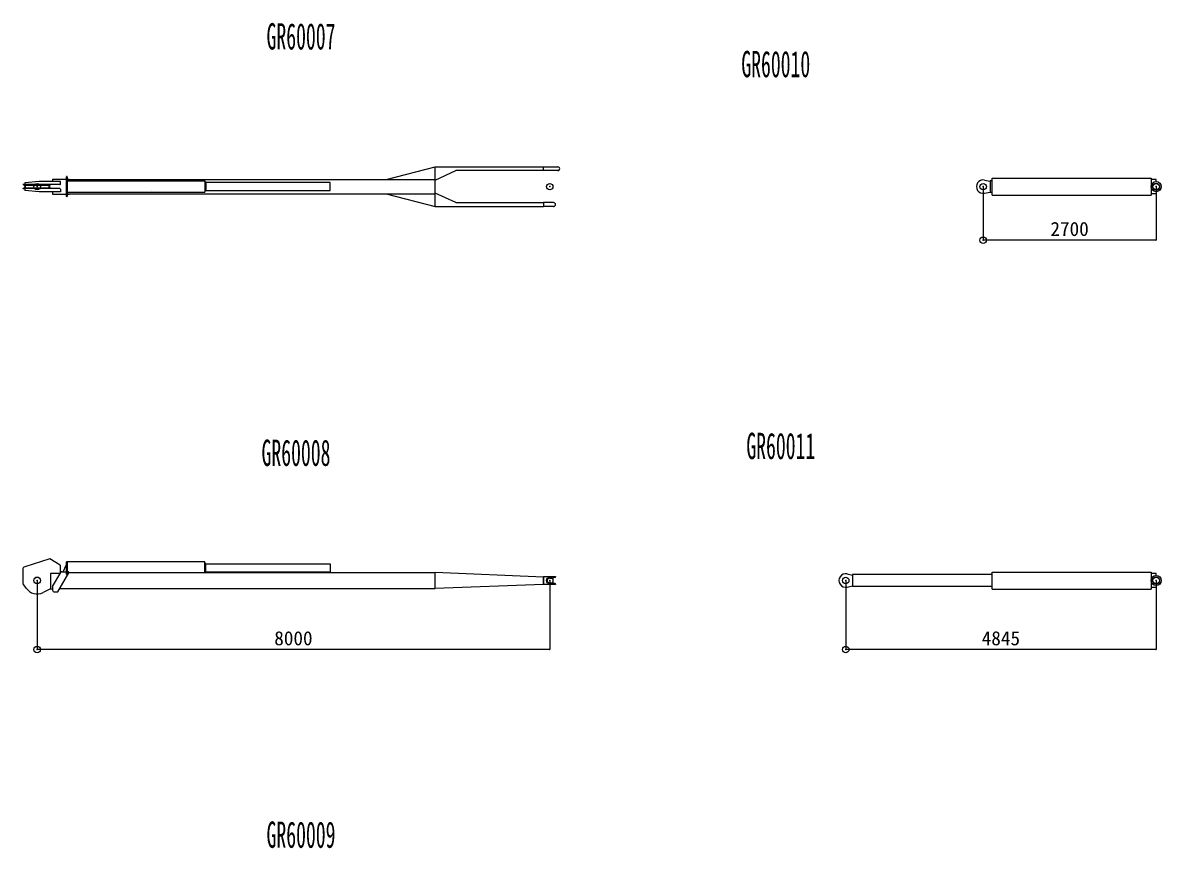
# Model space of a CAD drawing. Units: millimetres, scale not verified. Extents: x -30259 to 29445, y -25513 to 25927.
# Drawn here: x -25279 to -7509, y -13001 to -114 of the extents above; entities that cross this region are included whole.
import ezdxf
from ezdxf.enums import TextEntityAlignment as Align

# ---------------------------------------------------------------- set-up
doc = ezdxf.new("R2010")
doc.units = ezdxf.units.MM
doc.header["$LTSCALE"] = 200
doc.header["$PDMODE"] = 32
doc.header["$PDSIZE"] = 100
doc.layers.add('0-0_0', color=7, linetype='Continuous')
doc.layers.add('0-1_DEFPOINTS', color=7, linetype='Continuous')
doc.styles.add('ＭＳ ゴシック', font='')
doc.styles.get('ＭＳ ゴシック').set_extended_font_data('MS Gothic')

# ---------------------------------------------------------------- blocks, each defined once
blk = doc.blocks.new('_OPEN30')
at = {"layer": '0-0_0'}
blk.add_line((0, 0), (-1, 0), dxfattribs=at)
blk.add_lwpolyline([(-1, 0.27), (0, 0), (-1, -0.27)], dxfattribs=at)
blk = doc.blocks.new('D13')
at = {"layer": '0-0_0'}
for p, q in [((5205.6, 16698.4), (5205.6, 15618.9)), ((13205.6, 16696.7), (13205.6, 15618.9)), ((13202.9, 15619.9), (5208.3, 15619.9))]:
    blk.add_line(p, q, dxfattribs=at)
at = {"layer": '0-1_DEFPOINTS'}
for p in [(5205.6, 16698.9), (13205.6, 16697.2), (5205.6, 15619.9)]:
    blk.add_point(p, dxfattribs=at)
at = {"layer": '0-0_0', "xscale": 2.77, "yscale": 2.77, "rotation": 180}
blk.add_blockref('_OPEN30', (5205.6, 15619.9), dxfattribs=at)
at = {"layer": '0-0_0', "xscale": 2.77, "yscale": 2.77}
blk.add_blockref('_OPEN30', (13205.6, 15619.9), dxfattribs=at)
at = {"layer": '0-0_0', "style": 'ＭＳ ゴシック'}
blk.add_text('8000', height=219.9, dxfattribs=at).set_placement((8905.6, 15620.4), align=Align.BOTTOM_LEFT)
blk = doc.blocks.new('D15')
at = {"layer": '0-0_0'}
for p, q in [((19970.4, 22846), (19970.4, 22008.6)), ((22670.4, 22846), (22670.4, 22008.6)), ((22667.6, 22009.6), (19973.2, 22009.6))]:
    blk.add_line(p, q, dxfattribs=at)
at = {"layer": '0-1_DEFPOINTS'}
for p in [(19970.4, 22846.5), (22670.4, 22846.5), (19970.4, 22009.6)]:
    blk.add_point(p, dxfattribs=at)
at = {"layer": '0-0_0', "xscale": 2.77, "yscale": 2.77, "rotation": 180}
blk.add_blockref('_OPEN30', (19970.4, 22009.6), dxfattribs=at)
at = {"layer": '0-0_0', "xscale": 2.77, "yscale": 2.77}
blk.add_blockref('_OPEN30', (22670.4, 22009.6), dxfattribs=at)
at = {"layer": '0-0_0', "style": 'ＭＳ ゴシック'}
blk.add_text('2700', height=219.9, dxfattribs=at).set_placement((21020.4, 22010.1), align=Align.BOTTOM_LEFT)
blk = doc.blocks.new('D16')
at = {"layer": '0-0_0'}
for p, q in [((17825.4, 16696.7), (17825.4, 15618.9)), ((22670.4, 16696.7), (22670.4, 15618.9)), ((22667.6, 15619.9), (17828.2, 15619.9))]:
    blk.add_line(p, q, dxfattribs=at)
at = {"layer": '0-1_DEFPOINTS'}
for p in [(17825.4, 16697.2), (22670.4, 16697.2), (17825.4, 15619.9)]:
    blk.add_point(p, dxfattribs=at)
at = {"layer": '0-0_0', "xscale": 2.77, "yscale": 2.77, "rotation": 180}
blk.add_blockref('_OPEN30', (17825.4, 15619.9), dxfattribs=at)
at = {"layer": '0-0_0', "xscale": 2.77, "yscale": 2.77}
blk.add_blockref('_OPEN30', (22670.4, 15619.9), dxfattribs=at)
at = {"layer": '0-0_0', "style": 'ＭＳ ゴシック'}
blk.add_text('4845', height=219.9, dxfattribs=at).set_placement((19947.9, 15620.4), align=Align.BOTTOM_LEFT)

msp = doc.modelspace()

# ---------------------------------------------------------------- linework, layer by layer
at = {"layer": '0-0_0'}
for p, q in [((-19606, -2562.1), (-18841.1, -2363.1)), ((-18841.1, -2363.1), (-17148.7, -2363.1)), ((-18839.7, -2981.1), (-18839.7, -2363.1)), ((-18839.7, -2572.1), (-18519.8, -2422.2)), ((-16925.3, -2422.1), (-18519.8, -2422.2)), ((-17148.7, -2362.1), (-16925.2, -2362.1)), ((-17148.7, -2422.1), (-17148.7, -2362.1)), ((-24699.1, -2641.1), (-25278.7, -2641.1)), ((-25258.7, -2653.9), (-25258.7, -2651.4)), ((-25258.2, -2650.9), (-24849.2, -2650.9)), ((-25252.2, -2658.4), (-25256.7, -2656.8)), ((-25240.3, -2662.7), (-25256.7, -2656.8)), ((-24689.7, -2592.1), (-25025, -2592.1)), ((-24867.1, -2662.7), (-24850.7, -2656.8)), ((-24848.7, -2653.9), (-24848.7, -2651.4)), ((-24813.7, -2553.1), (-24599.7, -2553.1)), ((-24813.7, -2553.5), (-24813.7, -2592.1)), ((-24690.1, -2632.1), (-24690.1, -2592.1)), ((-24599.7, -2522.1), (-24599.7, -2822.2)), ((-24583.7, -2522.1), (-24583.7, -2822.1)), ((-24583.7, -2553.1), (-24556.2, -2553.1)), ((-24583.7, -2562.1), (-18839.7, -2562.1)), ((-24583.7, -2584.1), (-22438.7, -2584.1)), ((-24556.2, -2562.1), (-24556.2, -2553.1)), ((-22438.7, -2584.1), (-22438.7, -2760.2)), ((-22420.8, -2604.6), (-22438.7, -2604.6)), ((-22419.8, -2605.6), (-22420.8, -2604.6)), ((-22419.8, -2605.6), (-22419.8, -2738.6)), ((-20482.8, -2609.1), (-22419.8, -2609.1)), ((-20482.8, -2735.1), (-20482.8, -2609.1)), ((-10267.6, -2569.3), (-10181.9, -2587.1)), ((-10181.9, -2579.6), (-10181.9, -2764.6)), ((-10146.9, -2579.6), (-10181.9, -2579.6)), ((-10146.9, -2539.6), (-7668.4, -2539.6)), ((-10146.9, -2804.6), (-10146.9, -2539.6)), ((-7668.4, -2539.6), (-7668.4, -2804.6)), ((-7588.4, -2562.1), (-7668.4, -2562.1)), ((-7588.4, -2592.6), (-7588.4, -2562.1)), ((-24699.1, -2703.1), (-25278.7, -2703.1)), ((-25278.7, -2703.1), (-25278.7, -2707.1)), ((-25248.6, -2707.1), (-25278.7, -2707.1)), ((-25258.7, -2690.3), (-25258.7, -2692.9)), ((-25258.2, -2693.4), (-24849.2, -2693.4)), ((-25240.3, -2681.5), (-25256.7, -2687.5)), ((-25248.6, -2707.1), (-25248.6, -2732.1)), ((-25025, -2752.1), (-25248.6, -2732.1)), ((-24689.7, -2752.1), (-25025, -2752.1)), ((-24867.1, -2681.5), (-24850.7, -2687.5)), ((-24848.7, -2690.3), (-24848.7, -2692.9)), ((-24813.7, -2752.1), (-24813.7, -2791.1)), ((-24813.7, -2791.1), (-24599.7, -2791.1)), ((-24690.1, -2712.1), (-24690.1, -2752.1)), ((-24583.7, -2760.2), (-22438.7, -2760.2)), ((-24583.7, -2782.1), (-18839.7, -2782.1)), ((-24583.7, -2791.1), (-24556.2, -2791.1)), ((-24556.2, -2782.1), (-24556.2, -2791.1)), ((-23266.8, -2739.6), (-23266.8, -2739.6)), ((-22420.8, -2739.6), (-22438.7, -2739.6)), ((-22420.8, -2739.6), (-22419.8, -2738.6)), ((-22419.8, -2735.1), (-20482.8, -2735.1)), ((-22388.9, -2735.9), (-22388.9, -2735.9)), ((-19606, -2782.1), (-18841.2, -2981.1)), ((-18519.7, -2922.1), (-18839.7, -2772.1)), ((-10267.6, -2774.9), (-10181.9, -2757.1)), ((-10146.9, -2764.6), (-10181.9, -2764.6)), ((-10146.9, -2804.6), (-7668.4, -2804.6)), ((-7588.4, -2782.1), (-7668.4, -2782.1)), ((-7588.4, -2751.6), (-7588.4, -2782.1)), ((-18841.2, -2981.1), (-17148.7, -2981.1)), ((-18519.7, -2922.1), (-17148.7, -2922.1)), ((-16993.7, -2922.2), (-17148.7, -2922.2)), ((-17148.7, -2922.2), (-17148.7, -2982.2)), ((-16993.7, -2982.2), (-17148.7, -2982.2)), ((-24853.8, -8481.7), (-25247.4, -8606.8)), ((-24693.8, -8581.7), (-24853.8, -8481.7)), ((-25278.8, -8647.7), (-25278.8, -8849.7)), ((-24813.8, -8915.4), (-24684.5, -8695.2)), ((-24730.9, -8995.4), (-24557.6, -8700.4)), ((-24693.8, -8581.7), (-24693.8, -8711.2)), ((-24683.8, -8693.9), (-24683.8, -8694.1)), ((-24683.6, -8693.9), (-24683.8, -8693.9)), ((-24667.2, -8685.4), (-24599.8, -8685.4)), ((-24648.8, -8683.9), (-24599.8, -8582.1)), ((-24648.8, -8683.9), (-24648.8, -8685.4)), ((-24599.8, -8532.9), (-24599.8, -8717.8)), ((-22438.8, -8530.9), (-24583.8, -8530.9)), ((-24583.8, -8530.9), (-24583.8, -8717.8)), ((-24583.8, -8685.4), (-24566.2, -8685.4)), ((-24556.3, -8693.9), (-18841.8, -8693.9)), ((-22438.8, -8693.9), (-22438.8, -8530.9)), ((-22419.8, -8554.3), (-22438.8, -8554.3)), ((-22419.8, -8689.3), (-22438.8, -8689.3)), ((-22419.8, -8689.3), (-22419.8, -8554.3)), ((-22419.8, -8558.8), (-20482.8, -8558.8)), ((-22419.8, -8684.8), (-20482.8, -8684.8)), ((-20482.8, -8558.8), (-20482.8, -8684.8)), ((-18841.8, -8693.3), (-17148.7, -8761.4)), ((-18841.8, -8948.4), (-18841.8, -8693.3)), ((-10146.9, -8688.9), (-7668.4, -8688.9)), ((-10146.9, -8953.9), (-10146.9, -8688.9)), ((-7668.4, -8688.9), (-7668.4, -8953.9)), ((-25226.3, -8939.4), (-25270.8, -8875.3)), ((-24694.1, -8711.7), (-24843.8, -8711.7)), ((-24843.8, -8711.7), (-24843.8, -8954.7)), ((-17148.6, -8881.4), (-18841.8, -8948.4)), ((-17144.7, -8760.4), (-17148.7, -8764.4)), ((-17148.7, -8878.4), (-17148.7, -8761.4)), ((-17148.7, -8764.4), (-17148.7, -8881.4)), ((-17148.7, -8878.4), (-17144.7, -8882.4)), ((-17144.7, -8760.4), (-16963.7, -8760.4)), ((-16963.7, -8882.4), (-17144.7, -8882.4)), ((-17053.7, -8783.7), (-17038.7, -8783.7)), ((-17053.7, -8859.1), (-17038.7, -8859.1)), ((-17033.7, -8782.4), (-17038.7, -8783.7)), ((-17033.7, -8860.4), (-17038.7, -8859.1)), ((-17033.7, -8782.4), (-17015.9, -8782.4)), ((-17033.7, -8860.4), (-17015.8, -8860.4)), ((-16970, -8772.8), (-17011.6, -8781.9)), ((-16970, -8870), (-17011.6, -8860.8)), ((-16963.7, -8760.4), (-16963.7, -8764.9)), ((-16963.7, -8877.8), (-16963.7, -8882.4)), ((-12412.6, -8718.6), (-12326.9, -8736.4)), ((-10146.9, -8728.9), (-12326.9, -8728.9)), ((-12326.9, -8728.9), (-12326.9, -8913.9)), ((-7588.4, -8711.4), (-7668.4, -8711.4)), ((-7588.4, -8741.9), (-7588.4, -8711.4)), ((-24843.8, -8949.7), (-24960.1, -9007.6)), ((-24813.8, -8954.7), (-24843.8, -8954.7)), ((-24813.8, -8915.4), (-24813.8, -8970.4)), ((-24784.8, -9000.4), (-24739.5, -9000.4)), ((-18841.8, -8948.9), (-24703.5, -8948.9)), ((-12412.6, -8924.2), (-12326.9, -8906.4)), ((-10146.9, -8913.9), (-12326.9, -8913.9)), ((-10146.9, -8953.9), (-7668.4, -8953.9))]:
    msp.add_line(p, q, dxfattribs=at)
for points in [[(-25248.6, -2637.1), (-25278.7, -2637.1), (-25278.7, -2641.1)], [(-25025, -2592.1), (-25248.6, -2612.1), (-25248.6, -2637.1)], [(-7588.4, -8900.9), (-7588.4, -8931.4), (-7668.4, -8931.4)]]:
    msp.add_lwpolyline(points, dxfattribs=at)
for centre, radius in [((-10288.9, -2672.1), 50), ((-7588.9, -2672.1), 79.5), ((-7588.9, -2672.1), 55), ((-25053.8, -8819.7), 52.5), ((-12433.9, -8821.4), 50), ((-7588.9, -8821.4), 79.5), ((-7588.9, -8821.4), 55)]:
    msp.add_circle(centre, radius, dxfattribs=at)
for centre, radius, start, end in [((-16925.7, -2392.1), 30, 270, 91.03352), ((-25258.2, -2651.4), 0.5, 89.99999, 180), ((-25255.7, -2653.9), 3, 180, 250), ((-25255.7, -2653.9), 3, 183.92357, 249.99999), ((-25243.7, -2672.1), 10, 290, 70), ((-24863.7, -2672.1), 10, 110.00001, 250), ((-24851.7, -2653.9), 3, 290, 0), ((-24849.2, -2651.4), 0.5, 0, 90.00001), ((-24699.1, -2632.1), 9, 270, 0), ((-24591.7, -2522.1), 8, 359.99999, 180), ((-10288.9, -2672.1), 105, 78.25564, 281.74436), ((-25255.7, -2690.3), 3, 110.00001, 180), ((-25258.2, -2692.9), 0.5, 180, 270), ((-24851.7, -2690.3), 3, 0, 69.99999), ((-24849.2, -2692.9), 0.5, 270, 0), ((-24699.1, -2712.1), 9, 0, 90), ((-24591.7, -2822.1), 8, 180, 359.99991), ((-16993.7, -2952.2), 30, 270, 90), ((-24591.8, -8532.9), 8, 360, 180), ((-25233.8, -8649.7), 45, 107.63279, 180), ((-24667.2, -8705.4), 20, 90, 149.57422), ((-24566.2, -8695.4), 10, 329.57422, 90), ((-25233.8, -8849.7), 45, 180, 214.74732), ((-17053.7, -8821.4), 37.7, 90.00007, 270.01678), ((-17015.9, -8762.4), 20, 270, 282.41545), ((-17015.9, -8880.4), 20, 77.58455, 90), ((-16971.7, -8764.9), 8, 282.41545, 0), ((-16971.7, -8877.8), 8, 0.00001, 77.58455), ((-12433.9, -8821.4), 105, 78.25564, 281.74436), ((-25053.8, -8819.7), 210, 214.74732, 296.48154), ((-24783.8, -8970.4), 30, 179.99999, 270), ((-24739.5, -8990.4), 10, 270, 329.57422)]:
    msp.add_arc(centre, radius, start, end, dxfattribs=at)
for centre, major_axis, ratio, start_param, end_param in [((-25247.4, -2637.1), (0, -4), 0.302915, 4.712389, 6.2831374), ((-25247.4, -2707.1), (0, 4), 0.302915, 0.0000479, 1.5707963), ((-24591.8, -8717.8), (8, 0), 0.707141, 3.1415927, 6.2831853)]:
    msp.add_ellipse(centre, major_axis=major_axis, ratio=ratio, start_param=start_param, end_param=end_param, dxfattribs=at)
for p in [(-25053.8, -2672.1), (-17053.7, -2672.1), (-10288.9, -2672.1), (-7588.9, -2672.1), (-25053.8, -8819.7), (-17053.7, -8821.4), (-12433.9, -8821.4), (-7588.9, -8821.4)]:
    msp.add_point(p, dxfattribs=at)

# ---------------------------------------------------------------- block references
for name in ['D15', 'D13', 'D16']:
    msp.add_blockref(name, (-30259.3, -25518.6), dxfattribs=at)

# ---------------------------------------------------------------- texts
at = {"layer": '0-0_0', "style": 'ＭＳ ゴシック', "width": 0.55}
for s, p in [('GR60007', (-21473.3, -654.6)), ('GR60010', (-14063.2, -1086.9)), ('GR60011', (-13984.8, -7048.7)), ('GR60008', (-21551.6, -7155.2)), ('GR60009', (-21473.3, -13117))]:
    msp.add_text(s, height=410.6, dxfattribs=at).set_placement(p, align=Align.BOTTOM_LEFT)

doc.saveas('drawing.dxf')
